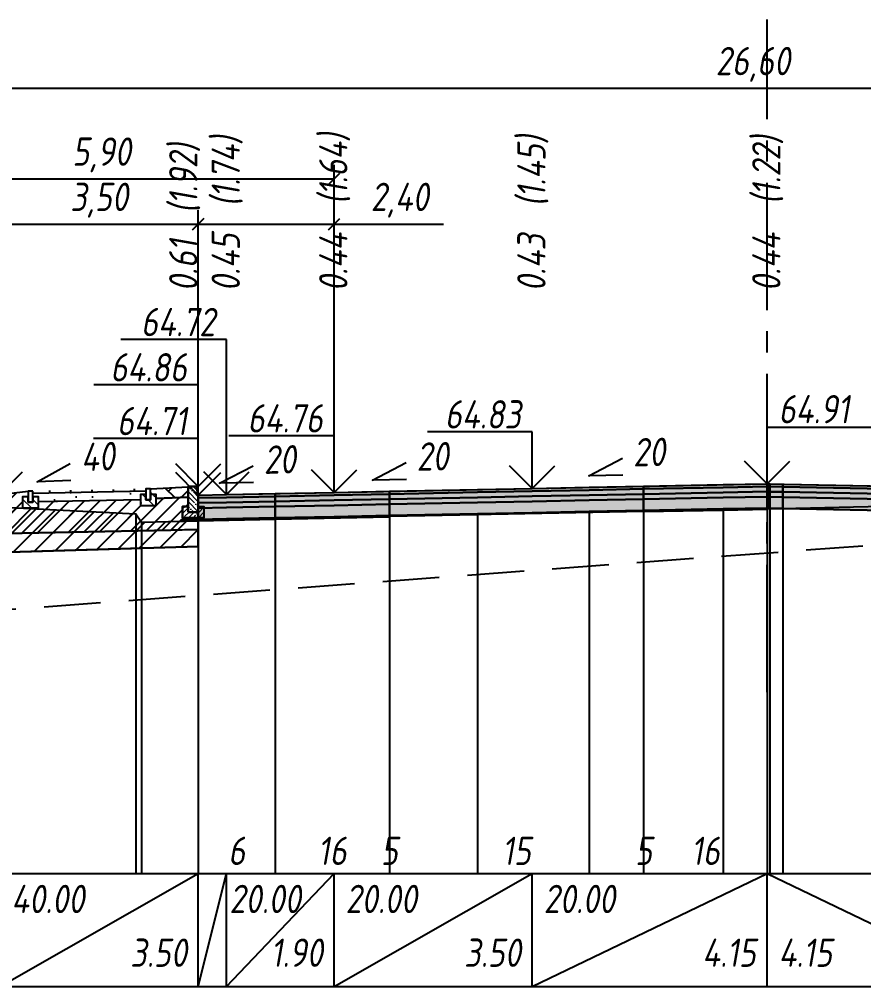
# Model space of a CAD drawing. Extents: x -717 to 1451, y -133302 to 233.
# Drawn here: x 123.9 to 198.5, y -126454 to -126368.5 of the extents above; entities that cross this region are included whole.
import ezdxf
from ezdxf.enums import TextEntityAlignment as Align

# ---------------------------------------------------------------- set-up
doc = ezdxf.new("R2010")
doc.units = 0
doc.linetypes.add('осевая2', pattern=[1.125, 0.75, -0.125, 0.125, -0.125])
doc.linetypes.add('штриховая', pattern=[0.75, 0.5, -0.25])
for name, color, linetype in [('Интерполированный поперечник', 2, 'Continuous'), ('КОД_399', 252, 'Continuous'), ('Код_514', 1, 'Continuous'), ('Контур_0', 7, 'Continuous'), ('Контур_2660', 7, 'Continuous'), ('Контур_400', 7, 'Continuous'), ('Контур_508', 7, 'Continuous'), ('Контур_512', 7, 'Continuous'), ('Контур_513', 7, 'Continuous'), ('Красный поперечник', 1, 'Continuous'), ('Объём_2501', 7, 'Continuous'), ('Объём_2650', 7, 'Continuous'), ('Объём_2660', 7, 'Continuous'), ('Ось', 1, 'осевая2'), ('Откосы', 7, 'Continuous'), ('Отметки покрытия', 7, 'Continuous'), ('Рабочие отметки', 7, 'Continuous'), ('Рабочие отметки доп.', 7, 'Continuous'), ('Слои выравнивания', 7, 'Continuous'), ('Таблица', 7, 'Continuous'), ('Уклоны проезжей части', 7, 'Continuous'), ('Черный поперечник', 3, 'Continuous')]:
    doc.layers.add(name, color=color, linetype=linetype)
for name, color, linetype, true_color in [('Контур_2540', 2, 'Continuous', 0xffff00), ('Контур_2570', 7, 'Continuous', 0x80ff00), ('Контур_2725', 7, 'Continuous', 0x323232), ('Контур_2760', 7, 'Continuous', 0x323232), ('Контур_2761', 7, 'Continuous', 0x323232), ('Контур_2762', 7, 'Continuous', 0x323232), ('Контур_2763', 7, 'Continuous', 0x323232), ('Контур_2764', 7, 'Continuous', 0x323232), ('Контур_2765', 7, 'Continuous', 0x323232), ('Контур_402', 7, 'Continuous', 0xff6464), ('Объём_2520', 7, 'Continuous', 0x80ffff), ('Объём_2540', 2, 'Continuous', 0xffff00), ('Объём_2563', 7, 'Continuous', 0xff8000), ('Объём_2600', 7, 'Continuous', 0x808000), ('Объём_2746', 2, 'Continuous', 0xffff00)]:
    doc.layers.add(name, color=color, linetype=linetype, true_color=true_color)
doc.styles.get("Standard").update_dxf_attribs({"font": 'txt', "height": 2.5})
doc.styles.add('М', font='romand.shx', dxfattribs={"width": 0.8, "oblique": 10, "height": 2.5})
doc.dimstyles.new('ISO-25', dxfattribs={"dimtxt": 2.5, "dimasz": 2.5, "dimexe": 1.25, "dimexo": 0.625, "dimtad": 1, "dimtxsty": 'Standard', "dimcen": 2.5, "dimadec": 0, "dimazin": 0, "dimtfac": 1, "dimtmove": 0, "dimatfit": 3, "dimfxl": 1, "dimarcsym": 0})

# ---------------------------------------------------------------- blocks, each defined once
blk = doc.blocks.new('_Oblique')
at = {"color": 0, "linetype": 'ByBlock', "lineweight": -2}
blk.add_line((-0.5, -0.5), (0.5, 0.5), dxfattribs=at)
blk = doc.blocks.new('*D3989')
at = {"color": 0, "lineweight": -2, "transparency": 16777216}
for p, q in [((122.227, -126409.953), (122.227, -126385.372)), ((139.744, -126410.002), (139.744, -126385.372)), ((122.227, -126386.622), (139.744, -126386.622))]:
    blk.add_line(p, q, dxfattribs=at)
at = {"layer": 'Defpoints', "color": 0, "transparency": 16777216}
for p in [(139.744, -126386.622), (122.227, -126410.578), (139.744, -126410.627)]:
    blk.add_point(p, dxfattribs=at)
at = {"color": 0, "lineweight": -2, "transparency": 16777216, "rotation": 180}
blk.add_blockref('_Oblique', (122.227, -126386.622), dxfattribs=at)
at = {"color": 0, "lineweight": -2, "transparency": 16777216}
blk.add_blockref('_Oblique', (139.744, -126386.622), dxfattribs=at)
at = {"color": 0, "transparency": 16777216, "insert": (130.986, -126384.509), "char_height": 2.5, "width": 9.58333, "attachment_point": 5, "style": 'М'}
blk.add_mtext('3,50', dxfattribs=at)
blk = doc.blocks.new('*D3991')
at = {"color": 0, "lineweight": -2, "transparency": 16777216}
for p, q in [((139.744, -126410.002), (139.744, -126385.372)), ((151.744, -126409.762), (151.744, -126385.372)), ((139.744, -126386.622), (151.744, -126386.622)), ((151.744, -126386.622), (161.39, -126386.622))]:
    blk.add_line(p, q, dxfattribs=at)
at = {"layer": 'Defpoints', "color": 0, "transparency": 16777216}
for p in [(151.744, -126386.622), (139.744, -126410.627), (151.744, -126410.387)]:
    blk.add_point(p, dxfattribs=at)
at = {"color": 0, "lineweight": -2, "transparency": 16777216, "rotation": 180}
blk.add_blockref('_Oblique', (139.744, -126386.622), dxfattribs=at)
at = {"color": 0, "lineweight": -2, "transparency": 16777216}
blk.add_blockref('_Oblique', (151.744, -126386.622), dxfattribs=at)
at = {"color": 0, "transparency": 16777216, "insert": (157.539, -126384.509), "char_height": 2.5, "width": 9.58333, "attachment_point": 5, "style": 'М'}
blk.add_mtext('2,40', dxfattribs=at)
blk = doc.blocks.new('*D3994')
at = {"color": 0, "lineweight": -2, "transparency": 16777216}
for p, q in [((122.227, -126410.703), (122.227, -126381.372)), ((151.744, -126409.762), (151.744, -126381.372)), ((122.227, -126382.622), (151.744, -126382.622))]:
    blk.add_line(p, q, dxfattribs=at)
at = {"layer": 'Defpoints', "color": 0, "transparency": 16777216}
for p in [(151.744, -126382.622), (151.744, -126410.387), (122.227, -126411.328)]:
    blk.add_point(p, dxfattribs=at)
at = {"color": 0, "lineweight": -2, "transparency": 16777216, "rotation": 180}
blk.add_blockref('_Oblique', (122.227, -126382.622), dxfattribs=at)
at = {"color": 0, "lineweight": -2, "transparency": 16777216}
blk.add_blockref('_Oblique', (151.744, -126382.622), dxfattribs=at)
at = {"color": 0, "transparency": 16777216, "insert": (131.202, -126380.509), "char_height": 2.5, "width": 9.58333, "attachment_point": 5, "style": 'М'}
blk.add_mtext('5,90', dxfattribs=at)
blk = doc.blocks.new('*D3995')
at = {"color": 0, "lineweight": -2, "transparency": 16777216}
for p, q in [((122.227, -126410.703), (122.227, -126373.372)), ((255.244, -126410.442), (255.244, -126373.372)), ((122.227, -126374.622), (255.244, -126374.622))]:
    blk.add_line(p, q, dxfattribs=at)
at = {"layer": 'Defpoints', "color": 0, "transparency": 16777216}
for p in [(255.244, -126374.622), (255.244, -126411.067), (122.227, -126411.328)]:
    blk.add_point(p, dxfattribs=at)
at = {"color": 0, "lineweight": -2, "transparency": 16777216, "rotation": 180}
blk.add_blockref('_Oblique', (122.227, -126374.622), dxfattribs=at)
at = {"color": 0, "lineweight": -2, "transparency": 16777216}
blk.add_blockref('_Oblique', (255.244, -126374.622), dxfattribs=at)
at = {"color": 0, "transparency": 16777216, "insert": (188.736, -126372.509), "char_height": 2.5, "width": 12.08333, "attachment_point": 5, "style": 'М'}
blk.add_mtext('26,60', dxfattribs=at)
blk = doc.blocks.new('БР100.30.18')
at = {"linetype": 'Continuous', "lineweight": 13}
h = blk.add_hatch(dxfattribs=at)
h.set_pattern_fill('ANSI35', scale=5)
h.set_pattern_definition([(45, (-1504.996, -4799.2297), (-0.88388348, 0.88388348), []), (45, (-1504.1121, -4799.2297), (-0.88388348, 0.88388348), [1.5625, -0.3125, 0, -0.3125])])
h.paths.add_polyline_path([(0.3, 3.47), (1.8, 3.47), (1.8, -1.03), (0, -1.03), (0, 1.97)])
h = blk.add_hatch(dxfattribs=at)
h.set_pattern_fill('ANSI35', scale=5, angle=90)
h.set_pattern_definition([(135, (-1504.996, -4800.7297), (-0.88388348, -0.88388348), []), (135, (-1504.996, -4799.8458), (-0.88388348, -0.88388348), [1.5625, -0.3125, 0, -0.3125])])
h.paths.add_polyline_path([(-1, -0.03), (0, -0.03), (0, -1.03), (1.8, -1.03), (1.8, -0.03), (2.8, -0.03), (2.8, -2.03), (-1, -2.03)])
at = {"color": 7, "lineweight": 30}
blk.add_lwpolyline([(1.8, -1.03), (0, -1.03), (0, 1.97), (0.3, 3.47), (1.8, 3.47)], close=True, dxfattribs=at)
at = {"linetype": 'Continuous'}
blk.add_lwpolyline([(0, -0.03), (-1, -0.03), (-1, -2.03), (2.8, -2.03), (2.8, -0.03), (1.8, -0.03)], dxfattribs=at)

msp = doc.modelspace()

# ---------------------------------------------------------------- hatches: boundary and pattern name
at = {"linetype": 'Continuous'}
h = msp.add_hatch(dxfattribs=at)
h.set_pattern_fill('ANSI31', color=256, scale=15, angle=45, style=0)
h.set_pattern_definition([(90, (-1750.2605, -131363.6304), (-1.875, 3e-16), [])])
h.paths.add_polyline_path([(125.127, -126410.206), (135.123, -126410), (135.123, -126410.2), (125.127, -126410.398)])
h = msp.add_hatch(dxfattribs=at)
h.set_pattern_fill('AR-HBONE', color=253, scale=0.3)
h.set_pattern_definition([(45, (-137.8242, -132215.8489), (0, 1.69705627), [3.6, -1.2]), (135, (-136.9757, -132215.0004), (1e-16, 1.69705627), [3.6, -1.2])])
h.paths.add_polyline_path([(135.123, -126410), (135.123, -126411), (135.123, -126411)])
h.paths.add_polyline_path([(138.843, -126409.851), (135.523, -126410), (135.523, -126410.5), (136.023, -126410.5), (136.023, -126410.878), (138.844, -126410.752)])
at = {"linetype": 'Continuous', "lineweight": 13}
h = msp.add_hatch(dxfattribs=at)
h.set_pattern_fill('ANSI35', scale=5, angle=90)
h.set_pattern_definition([(135, (-1695.8195, -60682.5775), (-0.883883476, -0.883883476), []), (135, (-1695.8195, -60681.6936), (-0.883883476, -0.883883476), [1.5625, -0.3125, 0, -0.3125])])
h.paths.add_polyline_path([(125.627, -126410.706), (125.127, -126410.706), (125.127, -126411.206), (124.727, -126411.206), (124.727, -126410.706), (124.227, -126410.706), (124.227, -126411.706), (125.627, -126411.706)])
h = msp.add_hatch(dxfattribs=at)
h.set_pattern_fill('ANSI35', scale=5, angle=90)
h.set_pattern_definition([(135, (-1706.215, -60682.3714), (-0.883883476, -0.883883476), []), (135, (-1706.215, -60681.4875), (-0.883883476, -0.883883476), [1.5625, -0.3125, 0, -0.3125])])
h.paths.add_polyline_path([(136.023, -126410.5), (135.523, -126410.5), (135.523, -126411), (135.123, -126411), (135.123, -126410.5), (134.623, -126410.5), (134.623, -126411.5), (136.023, -126411.5)])
at = {"layer": 'КОД_399'}
h = msp.add_hatch(dxfattribs=at)
h.set_pattern_fill('AR-CONC', scale=0.7, angle=45, style=0)
h.set_pattern_definition([(95, (-1750.3424, -131363.7197), (3.860864, 3.2396496), [0.525, -5.775]), (40, (-1750.3424, -131363.7197), (-4.409945, 3.036377), [0.42, -4.62]), (145.45144, (-1750.0207, -131363.4497), (-0.549081, 6.2760265), [0.4461813, -4.907995]), (91.1842, (-1751.3324, -131362.73), (6.101854, 4.4632964), [0.7875, -8.6625]), (141.63564, (-1750.824, -131362.358), (-0.1953, 9.447982), [0.669272, -7.361996]), (36.18416, (-1751.332, -131362.73), (-0.1953, 9.447982), [0.63, -6.93]), (66, (-1750.59, -131362.4822), (4.947401, 0.9616773), [0.525, -5.775]), (11, (-1750.59, -131362.482), (-2.38496, 4.793659), [0.42, -4.62]), (116.45144, (-1750.1776, -131362.402), (2.562441, 5.7553363), [0.4461813, -4.907995]), (82.5, (-1750.3424, -131363.7197), (-1.5875523, 1.7079287), [0, -4.564, 0, -4.69, 0, -4.6375]), (52.5, (-1750.3424, -131363.7197), (-0.6501106, 3.2543661), [0, -2.674, 0, -4.459, 0, -1.7675]), (12.5, (-1751.4462, -131364.8234), (2.7539272, 2.5306453), [0, -1.75, 0, -5.46, 0, -7.245]), (2.5, (-1751.9412, -131365.3184), (2.3911299, 3.3821186), [0, -2.275, 0, -3.626, 0, -5.145])])
h.paths.add_polyline_path([(125.627, -126410.706), (125.127, -126410.706), (125.127, -126410.398), (135.123, -126410.2), (135.123, -126410.5), (134.623, -126410.5), (134.623, -126410.96), (125.627, -126411.138)])
at = {"layer": 'Объём_2563'}
h = msp.add_hatch(dxfattribs=at)
h.set_pattern_fill('ANSI31', color=256, scale=0.3)
h.paths.add_polyline_path([(138.244, -126412.745), (137.325, -126413.663), (116.893, -126414.072), (122.227, -126410.515), (124.727, -126410.206), (124.727, -126410.706), (124.227, -126410.706), (124.227, -126411.706), (125.627, -126411.706), (125.627, -126411.138), (134.623, -126410.96), (134.623, -126411.5), (136.023, -126411.5), (136.023, -126410.878), (138.844, -126410.752), (138.845, -126411.565), (138.345, -126411.566), (138.346, -126412.566), (139.744, -126412.565), (139.744, -126412.715)])
h.paths.add_polyline_path([(250.745, -126410.825), (255.244, -126411.005), (255.244, -126413.915), (250.662, -126413.823), (249.744, -126412.905), (248.244, -126412.875), (248.244, -126411.478), (250.749, -126411.478)])
at = {"layer": 'Объём_2600'}
h = msp.add_hatch(dxfattribs=at)
h.set_pattern_fill('ANSI31', color=6, scale=0.4)
h.paths.add_polyline_path([(121.154, -126411.571), (121.302, -126411.582), (121.357, -126411.577), (134.232, -126412.223), (134.732, -126412.973), (139.744, -126412.848), (139.744, -126415.117), (114.174, -126415.884), (105, -126422), (99.983, -126422.374), (112.704, -126416.261), (119.009, -126412.989), (119.655, -126412.734), (119.655, -126411.984)])
h.paths.add_polyline_path([(255.244, -126410.805), (255.244, -126415.567), (233.679, -126414.92), (233.679, -126410.731), (234.179, -126409.958), (238.644, -126409.849), (258.507, -126409.535), (259.515, -126409.544), (260.07, -126409.601), (266.228, -126409.987)])
at = {"layer": 'Слои выравнивания'}
for color, points in [(2, [(146.521, -126410.429), (151.744, -126410.325), (156.618, -126410.227), (156.618, -126410.477), (151.744, -126410.575), (146.521, -126410.679)]), (2, [(156.618, -126410.227), (164.41, -126410.071), (169.244, -126409.975), (174.271, -126409.874), (179.074, -126409.778), (179.074, -126410.028), (174.271, -126410.124), (169.244, -126410.225), (164.41, -126410.321), (156.618, -126410.477)]), (3, [(156.618, -126410.477), (164.41, -126410.321), (169.244, -126410.225), (174.271, -126410.124), (179.074, -126410.028), (179.074, -126410.478), (174.271, -126410.574), (169.244, -126410.675), (164.41, -126410.771), (156.618, -126410.927)]), (2, [(179.074, -126409.778), (186.107, -126409.637), (189.994, -126409.56), (189.994, -126409.81), (186.107, -126409.887), (179.074, -126410.028)]), (3, [(179.074, -126410.028), (186.107, -126409.887), (189.994, -126409.81), (189.994, -126410.26), (186.107, -126410.337), (179.074, -126410.478)]), (2, [(189.994, -126409.56), (190.211, -126409.564), (190.211, -126409.814), (189.994, -126409.81)]), (3, [(189.994, -126409.81), (190.211, -126409.814), (190.211, -126410.264), (189.994, -126410.26)]), (2, [(190.211, -126409.564), (191.381, -126409.587), (191.381, -126409.837), (190.211, -126409.814)]), (3, [(190.211, -126409.814), (191.381, -126409.837), (191.381, -126410.287), (190.211, -126410.264)]), (2, [(191.381, -126409.587), (210.744, -126409.975), (214.773, -126410.055), (217.993, -126410.12), (224.846, -126410.257), (225.943, -126410.279), (225.943, -126410.529), (224.846, -126410.507), (217.993, -126410.37), (214.773, -126410.305), (210.744, -126410.225), (191.381, -126409.837)]), (3, [(191.381, -126409.837), (210.744, -126410.225), (214.773, -126410.305), (217.993, -126410.37), (224.846, -126410.507), (225.943, -126410.529), (225.943, -126410.979), (224.846, -126410.957), (217.993, -126410.82), (214.773, -126410.755), (210.744, -126410.675), (191.381, -126410.287)]), (2, [(139.744, -126410.565), (142.244, -126410.515), (146.521, -126410.429), (146.521, -126410.679), (142.244, -126410.765), (139.744, -126410.815)]), (3, [(139.744, -126410.815), (142.244, -126410.765), (146.521, -126410.679), (146.521, -126411.129), (142.244, -126411.215), (139.744, -126411.265)]), (3, [(146.521, -126410.679), (151.744, -126410.575), (156.618, -126410.477), (156.618, -126410.927), (151.744, -126411.025), (146.521, -126411.129)]), (4, [(146.521, -126411.129), (151.744, -126411.025), (156.618, -126410.927), (156.618, -126411.377), (151.744, -126411.475), (146.521, -126411.579)]), (4, [(156.618, -126410.927), (164.41, -126410.771), (169.244, -126410.675), (174.271, -126410.574), (179.074, -126410.478), (179.074, -126410.928), (174.271, -126411.024), (169.244, -126411.125), (164.41, -126411.221), (156.618, -126411.377)]), (5, [(156.618, -126411.377), (164.41, -126411.221), (169.244, -126411.125), (174.271, -126411.024), (179.074, -126410.928), (179.074, -126411.928), (174.271, -126412.024), (169.244, -126412.125), (164.41, -126412.221), (156.618, -126412.377)]), (4, [(179.074, -126410.478), (186.107, -126410.337), (189.994, -126410.26), (189.994, -126410.71), (186.107, -126410.787), (179.074, -126410.928)]), (5, [(179.074, -126410.928), (186.107, -126410.787), (189.994, -126410.71), (189.994, -126411.71), (186.107, -126411.787), (179.074, -126411.928)]), (4, [(189.994, -126410.26), (190.211, -126410.264), (190.211, -126410.714), (189.994, -126410.71)]), (5, [(189.994, -126410.71), (190.211, -126410.714), (190.211, -126411.714), (189.994, -126411.71)]), (4, [(190.211, -126410.264), (191.381, -126410.287), (191.381, -126410.737), (190.211, -126410.714)]), (5, [(190.211, -126410.714), (191.381, -126410.737), (191.381, -126411.737), (190.211, -126411.714)]), (4, [(191.381, -126410.287), (210.744, -126410.675), (214.773, -126410.755), (217.993, -126410.82), (224.846, -126410.957), (225.943, -126410.979), (225.943, -126411.429), (224.846, -126411.407), (217.993, -126411.27), (214.773, -126411.205), (210.744, -126411.125), (191.381, -126410.737)]), (5, [(191.381, -126410.737), (210.744, -126411.125), (214.773, -126411.205), (217.993, -126411.27), (224.846, -126411.407), (225.943, -126411.429), (225.943, -126412.429), (224.846, -126412.407), (217.993, -126412.27), (214.773, -126412.205), (210.744, -126412.125), (191.381, -126411.737)]), (4, [(139.744, -126411.265), (142.244, -126411.215), (146.521, -126411.129), (146.521, -126411.579), (142.244, -126411.665), (139.744, -126411.715)]), (5, [(139.744, -126411.715), (142.244, -126411.665), (146.521, -126411.579), (146.521, -126412.579), (142.244, -126412.665), (139.744, -126412.715)]), (5, [(146.521, -126411.579), (151.744, -126411.475), (156.618, -126411.377), (156.618, -126412.377), (151.744, -126412.475), (146.521, -126412.579)]), (7, [(156.618, -126412.377), (164.41, -126412.221), (169.244, -126412.125), (174.271, -126412.024), (179.074, -126411.928), (179.074, -126411.978), (174.271, -126412.074), (169.244, -126412.175), (164.41, -126412.271), (156.618, -126412.427)]), (7, [(179.074, -126411.928), (186.107, -126411.787), (189.994, -126411.71), (189.994, -126411.76), (186.107, -126411.837), (179.074, -126411.978)]), (6, [(179.074, -126411.978), (186.107, -126411.837), (189.994, -126411.76), (189.994, -126411.81), (186.107, -126411.887), (179.074, -126412.028)]), (7, [(189.994, -126411.71), (190.211, -126411.714), (190.211, -126411.764), (189.994, -126411.769)]), (7, [(190.211, -126411.714), (191.381, -126411.737), (191.381, -126411.787), (190.211, -126411.764)]), (7, [(139.744, -126412.715), (142.244, -126412.665), (146.521, -126412.579), (146.521, -126412.629), (142.244, -126412.715), (139.744, -126412.765)]), (6, [(139.744, -126412.765), (142.244, -126412.715), (146.521, -126412.629), (146.521, -126412.679), (142.244, -126412.786), (139.744, -126412.848)]), (7, [(146.521, -126412.579), (151.744, -126412.475), (156.618, -126412.377), (156.618, -126412.427), (151.744, -126412.525), (146.521, -126412.629)]), (6, [(146.521, -126412.629), (151.744, -126412.525), (156.618, -126412.427), (156.618, -126412.477), (151.744, -126412.575), (146.521, -126412.679)])]:
    msp.add_hatch(color=color, dxfattribs=at).paths.add_polyline_path(points)

# ---------------------------------------------------------------- linework, layer by layer
for points in [[(125.127, -126410.206), (124.727, -126410.206), (124.727, -126411.206), (125.127, -126411.206), (125.127, -126410.206)], [(125.127, -126410.398), (135.123, -126410.2)], [(135.523, -126410), (135.123, -126410), (135.123, -126411), (135.523, -126411), (135.523, -126410)], [(135.523, -126410), (138.843, -126409.851), (138.844, -126410.752), (136.023, -126410.878), (136.023, -126410.5), (135.523, -126410.5), (135.523, -126410)], [(124.727, -126410.706), (124.227, -126410.706), (124.227, -126411.706), (125.627, -126411.706), (125.627, -126410.706), (125.127, -126410.706), (125.127, -126411.206), (124.727, -126411.206), (124.727, -126410.706)], [(125.627, -126411.138), (134.623, -126410.96)], [(135.123, -126410.5), (134.623, -126410.5), (134.623, -126411.5), (136.023, -126411.5), (136.023, -126410.5), (135.523, -126410.5), (135.523, -126411), (135.123, -126411), (135.123, -126410.5)]]:
    msp.add_lwpolyline(points)
at = {"layer": 'Интерполированный поперечник', "linetype": 'штриховая', "ltscale": 10, "flags": 128}
msp.add_lwpolyline([(96.212, -126422.655), (266.228, -126409.987)], dxfattribs=at)
at = {"layer": 'Код_514'}
for p, q in [((122.227, -126454), (139.744, -126444)), ((139.744, -126454), (139.744, -126444)), ((139.744, -126454), (139.744, -126444)), ((139.744, -126454), (142.244, -126444)), ((142.244, -126454), (142.244, -126444)), ((142.244, -126454), (151.744, -126444)), ((151.744, -126454), (151.744, -126444)), ((151.744, -126454), (169.244, -126444)), ((169.244, -126454), (169.244, -126444)), ((169.244, -126454), (189.994, -126444)), ((189.994, -126454), (189.994, -126444)), ((189.994, -126444), (210.744, -126454))]:
    msp.add_line(p, q, dxfattribs=at)
at = {"layer": 'Контур_0', "color": 250, "flags": 128}
for points in [[(116.893, -126414.072), (137.325, -126413.663), (138.244, -126412.745), (139.744, -126412.715)], [(138.244, -126412.745), (139.744, -126412.715), (139.744, -126413.615), (137.325, -126413.663), (138.244, -126412.745), (138.244, -126412.745)]]:
    msp.add_lwpolyline(points, dxfattribs=at)
at = {"layer": 'Контур_2540', "flags": 128}
msp.add_lwpolyline([(139.744, -126415.117), (114.174, -126415.884), (116.893, -126414.072), (139.744, -126413.615), (139.744, -126415.117), (139.744, -126415.117)], dxfattribs=at)
at = {"layer": 'Контур_2570', "flags": 128}
msp.add_lwpolyline([(80, -126424.75), (91.926, -126423.947), (96.242, -126423.397), (97.551, -126423.502), (97.551, -126423.502), (99.162, -126422.768), (112.704, -126416.261), (119.009, -126412.989), (119.655, -126412.734), (119.655, -126411.984), (121.154, -126411.571), (121.302, -126411.582), (121.357, -126411.577), (134.232, -126412.223), (134.732, -126412.973), (164.41, -126412.233), (174.271, -126412.06), (186.107, -126411.857), (189.994, -126411.769), (217.993, -126411.132)], dxfattribs=at)
at = {"layer": 'Контур_2660', "flags": 128}
msp.add_lwpolyline([(114.174, -126415.884), (139.744, -126415.117)], dxfattribs=at)
at = {"layer": 'Контур_2725', "flags": 128}
msp.add_lwpolyline([(139.744, -126412.848), (142.244, -126412.786), (146.521, -126412.679), (151.744, -126412.575), (156.618, -126412.477), (156.618, -126412.427), (164.41, -126412.271), (169.244, -126412.175), (174.271, -126412.074), (179.074, -126411.978), (179.074, -126412.028), (186.107, -126411.887), (189.994, -126411.81), (189.994, -126411.769), (190.211, -126411.764), (191.381, -126411.787), (191.381, -126411.737), (210.744, -126412.125), (214.773, -126412.205), (217.993, -126412.27), (224.846, -126412.407), (225.943, -126412.429)], dxfattribs=at)
at = {"layer": 'Контур_2760', "flags": 128}
msp.add_lwpolyline([(139.744, -126410.565), (142.244, -126410.515), (146.521, -126410.429), (151.744, -126410.325), (156.618, -126410.227), (164.41, -126410.071), (169.244, -126409.975), (174.271, -126409.874), (179.074, -126409.778), (186.107, -126409.637), (189.994, -126409.56), (190.211, -126409.564), (191.381, -126409.587), (210.744, -126409.975), (214.773, -126410.055), (217.993, -126410.12), (224.846, -126410.257), (225.943, -126410.279)], dxfattribs=at)
at = {"layer": 'Контур_2761', "flags": 128}
msp.add_lwpolyline([(139.744, -126410.815), (142.244, -126410.765), (146.521, -126410.679), (151.744, -126410.575), (156.618, -126410.477), (164.41, -126410.321), (169.244, -126410.225), (174.271, -126410.124), (179.074, -126410.028), (186.107, -126409.887), (189.994, -126409.81), (190.211, -126409.814), (191.381, -126409.837), (210.744, -126410.225), (214.773, -126410.305), (217.993, -126410.37), (224.846, -126410.507), (225.943, -126410.529)], dxfattribs=at)
at = {"layer": 'Контур_2762', "flags": 128}
msp.add_lwpolyline([(139.744, -126411.265), (142.244, -126411.215), (146.521, -126411.129), (151.744, -126411.025), (156.618, -126410.927), (164.41, -126410.771), (169.244, -126410.675), (174.271, -126410.574), (179.074, -126410.478), (186.107, -126410.337), (189.994, -126410.26), (190.211, -126410.264), (191.381, -126410.287), (210.744, -126410.675), (214.773, -126410.755), (217.993, -126410.82), (224.846, -126410.957), (225.943, -126410.979)], dxfattribs=at)
at = {"layer": 'Контур_2763', "flags": 128}
msp.add_lwpolyline([(139.744, -126411.715), (142.244, -126411.665), (146.521, -126411.579), (151.744, -126411.475), (156.618, -126411.377), (164.41, -126411.221), (169.244, -126411.125), (174.271, -126411.024), (179.074, -126410.928), (186.107, -126410.787), (189.994, -126410.71), (190.211, -126410.714), (191.381, -126410.737), (210.744, -126411.125), (214.773, -126411.205), (217.993, -126411.27), (224.846, -126411.407), (225.943, -126411.429)], dxfattribs=at)
at = {"layer": 'Контур_2764', "flags": 128}
msp.add_lwpolyline([(139.744, -126412.715), (142.244, -126412.665), (146.521, -126412.579), (151.744, -126412.475), (156.618, -126412.377), (164.41, -126412.221), (169.244, -126412.125), (174.271, -126412.024), (179.074, -126411.928), (186.107, -126411.787), (189.994, -126411.71), (190.211, -126411.714), (191.381, -126411.737)], dxfattribs=at)
at = {"layer": 'Контур_2765', "flags": 128}
for points in [[(179.074, -126411.978), (186.107, -126411.837), (189.994, -126411.76)], [(139.744, -126412.765), (142.244, -126412.715), (146.521, -126412.629), (151.744, -126412.525), (156.618, -126412.427)]]:
    msp.add_lwpolyline(points, dxfattribs=at)
at = {"layer": 'Контур_400', "flags": 128}
for points in [[(139.744, -126410.565), (142.244, -126410.515), (142.244, -126410.515), (151.744, -126410.325), (151.744, -126410.325), (151.744, -126410.325), (151.744, -126410.325), (169.244, -126409.975), (189.994, -126409.56)], [(189.994, -126409.56), (210.744, -126409.975), (228.244, -126410.325), (228.244, -126410.325), (228.244, -126410.325), (228.244, -126410.325), (245.744, -126410.675), (245.744, -126410.675), (248.244, -126410.725)]]:
    msp.add_lwpolyline(points, dxfattribs=at)
at = {"layer": 'Контур_402', "flags": 128}
msp.add_lwpolyline([(114.174, -126415.884), (139.744, -126415.117), (139.744, -126412.848), (146.521, -126412.679), (156.618, -126412.477), (156.618, -126412.427), (179.074, -126411.978), (179.074, -126412.028), (189.994, -126411.81), (189.994, -126411.769), (190.211, -126411.764), (191.381, -126411.787), (191.381, -126411.737), (225.943, -126412.429), (225.943, -126410.279), (228.244, -126410.325), (233.679, -126410.433), (233.679, -126414.92), (255.244, -126415.567)], dxfattribs=at)
at = {"layer": 'Контур_508', "flags": 128}
msp.add_lwpolyline([(105, -126422), (114.174, -126415.884), (139.744, -126415.117), (139.744, -126412.848), (146.521, -126412.679), (156.618, -126412.477), (156.618, -126412.427), (179.074, -126411.978), (179.074, -126412.028), (189.994, -126411.81), (189.994, -126411.769), (190.211, -126411.764), (191.381, -126411.787), (191.381, -126411.737), (225.943, -126412.429), (225.943, -126410.279), (228.244, -126410.325), (233.679, -126410.433), (233.679, -126414.92), (255.244, -126415.567)], dxfattribs=at)
at = {"layer": 'Контур_512', "flags": 128}
msp.add_lwpolyline([(105, -126422), (114.174, -126415.884), (139.744, -126415.117)], dxfattribs=at)
at = {"layer": 'Контур_513', "flags": 128}
msp.add_lwpolyline([(105, -126422), (114.174, -126415.884), (139.744, -126415.117), (139.744, -126412.848), (146.521, -126412.679), (156.618, -126412.477), (156.618, -126412.427), (179.074, -126411.978), (179.074, -126412.028), (189.994, -126411.81), (189.994, -126411.769), (190.211, -126411.764), (191.381, -126411.787), (191.381, -126411.737), (225.943, -126412.429), (225.943, -126410.279), (228.244, -126410.325), (233.679, -126410.433), (233.679, -126414.92), (255.244, -126415.567)], dxfattribs=at)
at = {"layer": 'Красный поперечник'}
for p, q in [((151.744, -126410.325), (169.244, -126409.975)), ((169.244, -126409.975), (189.994, -126409.56)), ((189.994, -126409.56), (210.744, -126409.975)), ((139.744, -126410.565), (142.244, -126410.515)), ((142.244, -126410.515), (151.744, -126410.325)), ((139.744, -126415.117), (139.744, -126444))]:
    msp.add_line(p, q, dxfattribs=at)
at = {"layer": 'Объём_2501', "flags": 128}
for points in [[(139.744, -126410.565), (142.244, -126410.515), (142.244, -126410.515), (151.744, -126410.325), (151.744, -126410.325), (151.744, -126410.325), (151.744, -126410.325), (169.244, -126409.975), (189.994, -126409.56)], [(189.994, -126409.56), (210.744, -126409.975), (228.244, -126410.325), (228.244, -126410.325), (228.244, -126410.325), (228.244, -126410.325), (245.744, -126410.675), (245.744, -126410.675), (248.244, -126410.725)], [(139.744, -126410.565), (142.244, -126410.515), (142.244, -126410.515), (151.744, -126410.325)]]:
    msp.add_lwpolyline(points, dxfattribs=at)
at = {"layer": 'Объём_2520', "color": 250, "flags": 128}
msp.add_lwpolyline([(138.244, -126412.745), (139.744, -126412.715), (139.744, -126413.615), (137.325, -126413.663), (138.244, -126412.745), (138.244, -126412.745)], dxfattribs=at)
msp.add_lwpolyline([(138.244, -126412.745), (139.744, -126412.715), (139.744, -126413.615), (137.325, -126413.663), (138.244, -126412.745), (138.244, -126412.745)], dxfattribs=at)
at = {"layer": 'Объём_2540', "flags": 128}
msp.add_lwpolyline([(139.744, -126415.117), (114.174, -126415.884), (116.893, -126414.072), (139.744, -126413.615), (139.744, -126415.117), (139.744, -126415.117)], dxfattribs=at)
msp.add_lwpolyline([(139.744, -126415.117), (114.174, -126415.884), (116.893, -126414.072), (139.744, -126413.615), (139.744, -126415.117), (139.744, -126415.117)], dxfattribs=at)
at = {"layer": 'Объём_2563', "color": 250, "flags": 128}
msp.add_lwpolyline([(138.244, -126412.745), (137.325, -126413.663), (116.893, -126414.072), (122.227, -126410.515), (124.727, -126410.206), (124.727, -126410.706), (124.227, -126410.706), (124.227, -126411.706), (125.627, -126411.706), (125.627, -126411.138), (134.623, -126410.96), (134.623, -126411.5), (136.023, -126411.5), (136.023, -126410.878), (138.844, -126410.752), (138.845, -126411.565), (138.345, -126411.566), (138.346, -126412.566), (139.744, -126412.565), (139.744, -126412.715), (138.244, -126412.745), (138.244, -126412.745)], dxfattribs=at)
at = {"layer": 'Объём_2650', "flags": 128}
msp.add_lwpolyline([(121.154, -126411.571), (121.302, -126411.582), (121.357, -126411.577), (134.232, -126412.223), (134.732, -126412.973), (139.744, -126412.848), (139.744, -126415.117), (114.174, -126415.884), (105, -126422), (99.983, -126422.374), (112.704, -126416.261), (119.009, -126412.989), (119.655, -126412.734), (119.655, -126411.984), (121.154, -126411.571), (121.154, -126411.571)], dxfattribs=at)
at = {"layer": 'Объём_2650', "color": 6, "flags": 128}
msp.add_lwpolyline([(121.154, -126411.571), (121.302, -126411.582), (121.357, -126411.577), (134.232, -126412.223), (134.732, -126412.973), (139.744, -126412.848), (139.744, -126415.117), (114.174, -126415.884), (105, -126422), (99.983, -126422.374), (112.704, -126416.261), (119.009, -126412.989), (119.655, -126412.734), (119.655, -126411.984), (121.154, -126411.571), (121.154, -126411.571)], dxfattribs=at)
at = {"layer": 'Объём_2660', "flags": 128}
msp.add_lwpolyline([(114.174, -126415.884), (139.744, -126415.117)], dxfattribs=at)
msp.add_lwpolyline([(114.174, -126415.884), (139.744, -126415.117)], dxfattribs=at)
at = {"layer": 'Объём_2746', "flags": 128}
msp.add_lwpolyline([(119.009, -126412.989), (119.655, -126412.734), (119.655, -126412.23), (120.285, -126411.81), (121.154, -126411.571), (121.302, -126411.582), (121.357, -126411.577), (134.232, -126412.223), (134.732, -126412.973), (134.732, -126415.268), (114.174, -126415.884), (116.784, -126414.144), (119.009, -126412.989), (119.009, -126412.989)], dxfattribs=at)
msp.add_lwpolyline([(119.009, -126412.989), (119.655, -126412.734), (119.655, -126412.23), (120.285, -126411.81), (121.154, -126411.571), (121.302, -126411.582), (121.357, -126411.577), (134.232, -126412.223), (134.732, -126412.973), (134.732, -126415.268), (114.174, -126415.884), (116.784, -126414.144), (119.009, -126412.989), (119.009, -126412.989)], dxfattribs=at)
at = {"layer": 'Ось', "ltscale": 15}
msp.add_line((189.994, -126427.971), (189.994, -126368.531), dxfattribs=at)
at = {"layer": 'Откосы', "color": 1, "flags": 128}
for points in [[(177.249, -126408.814), (174.25, -126408.874), (177.219, -126407.315)], [(128.498, -126409.264), (125.5, -126409.384), (128.438, -126407.765)], [(144.624, -126409.467), (141.625, -126409.527), (144.594, -126407.967)], [(158.124, -126409.197), (155.125, -126409.257), (158.094, -126407.697)]]:
    msp.add_lwpolyline(points, dxfattribs=at)
at = {"layer": 'Отметки покрытия', "color": 1}
for p, q in [((142.244, -126396.815), (132.889, -126396.815)), ((142.244, -126410.515), (142.244, -126396.815)), ((139.744, -126400.815), (130.511, -126400.815)), ((139.744, -126409.815), (139.744, -126400.815)), ((169.244, -126404.975), (159.993, -126404.975)), ((169.244, -126409.975), (169.244, -126404.975)), ((189.994, -126409.56), (189.994, -126404.56)), ((189.994, -126404.56), (200.099, -126404.56)), ((139.744, -126405.565), (130.473, -126405.565)), ((139.744, -126410.565), (139.744, -126405.565)), ((151.744, -126405.325), (142.447, -126405.325)), ((151.744, -126410.325), (151.744, -126405.325)), ((189.994, -126409.56), (187.994, -126407.56)), ((189.994, -126409.56), (191.994, -126407.56)), ((122.227, -126410.515), (124.227, -126408.515)), ((139.744, -126409.815), (137.744, -126407.815)), ((139.744, -126409.815), (141.744, -126407.815)), ((142.244, -126410.515), (140.244, -126408.515)), ((142.244, -126410.515), (144.244, -126408.515)), ((151.744, -126410.325), (149.744, -126408.325)), ((151.744, -126410.325), (153.744, -126408.325)), ((169.244, -126409.975), (167.244, -126407.975)), ((169.244, -126409.975), (171.244, -126407.975)), ((139.744, -126410.565), (137.744, -126408.565)), ((139.744, -126410.565), (141.744, -126408.565))]:
    msp.add_line(p, q, dxfattribs=at)
at = {"layer": 'Слои выравнивания'}
for p, q in [((156.618, -126410.227), (156.618, -126444)), ((156.618, -126410.227), (156.618, -126444)), ((179.074, -126409.778), (179.074, -126444)), ((179.074, -126409.778), (179.074, -126444)), ((189.994, -126409.56), (189.994, -126444)), ((190.211, -126409.564), (190.211, -126444)), ((191.381, -126409.587), (191.381, -126444)), ((191.381, -126409.587), (191.381, -126444)), ((139.744, -126410.565), (139.744, -126444)), ((146.521, -126410.429), (146.521, -126444))]:
    msp.add_line(p, q, dxfattribs=at)
at = {"layer": 'Слои выравнивания', "color": 2, "flags": 128}
for points in [[(146.521, -126410.429), (151.744, -126410.325), (156.618, -126410.227), (156.618, -126410.477), (151.744, -126410.575), (146.521, -126410.679)], [(156.618, -126410.227), (164.41, -126410.071), (169.244, -126409.975), (174.271, -126409.874), (179.074, -126409.778), (179.074, -126410.028), (174.271, -126410.124), (169.244, -126410.225), (164.41, -126410.321), (156.618, -126410.477)], [(156.618, -126410.227), (156.618, -126410.477)], [(179.074, -126409.778), (186.107, -126409.637), (189.994, -126409.56), (189.994, -126409.81), (186.107, -126409.887), (179.074, -126410.028)], [(179.074, -126409.778), (179.074, -126410.028)], [(189.994, -126409.56), (190.211, -126409.564), (190.211, -126409.814), (189.994, -126409.81)], [(190.211, -126409.564), (191.381, -126409.587), (191.381, -126409.837), (190.211, -126409.814)], [(191.381, -126409.587), (191.381, -126409.837)], [(191.381, -126409.587), (210.744, -126409.975), (214.773, -126410.055), (217.993, -126410.12), (224.846, -126410.257), (225.943, -126410.279), (225.943, -126410.529), (224.846, -126410.507), (217.993, -126410.37), (214.773, -126410.305), (210.744, -126410.225), (191.381, -126409.837)], [(139.744, -126410.565), (142.244, -126410.515), (146.521, -126410.429), (146.521, -126410.679), (142.244, -126410.765), (139.744, -126410.815)]]:
    msp.add_lwpolyline(points, close=True, dxfattribs=at)
at = {"layer": 'Слои выравнивания', "color": 3, "flags": 128}
for points in [[(156.618, -126410.477), (164.41, -126410.321), (169.244, -126410.225), (174.271, -126410.124), (179.074, -126410.028), (179.074, -126410.478), (174.271, -126410.574), (169.244, -126410.675), (164.41, -126410.771), (156.618, -126410.927)], [(179.074, -126410.028), (186.107, -126409.887), (189.994, -126409.81), (189.994, -126410.26), (186.107, -126410.337), (179.074, -126410.478)], [(179.074, -126410.028), (179.074, -126410.478)], [(189.994, -126409.81), (190.211, -126409.814), (190.211, -126410.264), (189.994, -126410.26)], [(190.211, -126409.814), (191.381, -126409.837), (191.381, -126410.287), (190.211, -126410.264)], [(191.381, -126409.837), (191.381, -126410.287)], [(191.381, -126409.837), (210.744, -126410.225), (214.773, -126410.305), (217.993, -126410.37), (224.846, -126410.507), (225.943, -126410.529), (225.943, -126410.979), (224.846, -126410.957), (217.993, -126410.82), (214.773, -126410.755), (210.744, -126410.675), (191.381, -126410.287)], [(139.744, -126410.815), (142.244, -126410.765), (146.521, -126410.679), (146.521, -126411.129), (142.244, -126411.215), (139.744, -126411.265)], [(146.521, -126410.679), (151.744, -126410.575), (156.618, -126410.477), (156.618, -126410.927), (151.744, -126411.025), (146.521, -126411.129)], [(156.618, -126410.477), (156.618, -126410.927)]]:
    msp.add_lwpolyline(points, close=True, dxfattribs=at)
at = {"layer": 'Слои выравнивания', "color": 4, "flags": 128}
for points in [[(146.521, -126411.129), (151.744, -126411.025), (156.618, -126410.927), (156.618, -126411.377), (151.744, -126411.475), (146.521, -126411.579)], [(156.618, -126410.927), (164.41, -126410.771), (169.244, -126410.675), (174.271, -126410.574), (179.074, -126410.478), (179.074, -126410.928), (174.271, -126411.024), (169.244, -126411.125), (164.41, -126411.221), (156.618, -126411.377)], [(156.618, -126410.927), (156.618, -126411.377)], [(179.074, -126410.478), (186.107, -126410.337), (189.994, -126410.26), (189.994, -126410.71), (186.107, -126410.787), (179.074, -126410.928)], [(179.074, -126410.478), (179.074, -126410.928)], [(189.994, -126410.26), (190.211, -126410.264), (190.211, -126410.714), (189.994, -126410.71)], [(190.211, -126410.264), (191.381, -126410.287), (191.381, -126410.737), (190.211, -126410.714)], [(191.381, -126410.287), (191.381, -126410.737)], [(191.381, -126410.287), (210.744, -126410.675), (214.773, -126410.755), (217.993, -126410.82), (224.846, -126410.957), (225.943, -126410.979), (225.943, -126411.429), (224.846, -126411.407), (217.993, -126411.27), (214.773, -126411.205), (210.744, -126411.125), (191.381, -126410.737)], [(139.744, -126411.265), (142.244, -126411.215), (146.521, -126411.129), (146.521, -126411.579), (142.244, -126411.665), (139.744, -126411.715)]]:
    msp.add_lwpolyline(points, close=True, dxfattribs=at)
at = {"layer": 'Слои выравнивания', "color": 5, "flags": 128}
for points in [[(156.618, -126411.377), (164.41, -126411.221), (169.244, -126411.125), (174.271, -126411.024), (179.074, -126410.928), (179.074, -126411.928), (174.271, -126412.024), (169.244, -126412.125), (164.41, -126412.221), (156.618, -126412.377)], [(179.074, -126410.928), (186.107, -126410.787), (189.994, -126410.71), (189.994, -126411.71), (186.107, -126411.787), (179.074, -126411.928)], [(179.074, -126410.928), (179.074, -126411.928)], [(189.994, -126410.71), (190.211, -126410.714), (190.211, -126411.714), (189.994, -126411.71)], [(190.211, -126410.714), (191.381, -126410.737), (191.381, -126411.737), (190.211, -126411.714)], [(191.381, -126410.737), (191.381, -126411.737)], [(191.381, -126410.737), (210.744, -126411.125), (214.773, -126411.205), (217.993, -126411.27), (224.846, -126411.407), (225.943, -126411.429), (225.943, -126412.429), (224.846, -126412.407), (217.993, -126412.27), (214.773, -126412.205), (210.744, -126412.125), (191.381, -126411.737)], [(139.744, -126411.715), (142.244, -126411.665), (146.521, -126411.579), (146.521, -126412.579), (142.244, -126412.665), (139.744, -126412.715)], [(146.521, -126411.579), (151.744, -126411.475), (156.618, -126411.377), (156.618, -126412.377), (151.744, -126412.475), (146.521, -126412.579)], [(156.618, -126411.377), (156.618, -126412.377)]]:
    msp.add_lwpolyline(points, close=True, dxfattribs=at)
at = {"layer": 'Слои выравнивания', "color": 7, "flags": 128}
for points in [[(156.618, -126412.377), (164.41, -126412.221), (169.244, -126412.125), (174.271, -126412.024), (179.074, -126411.928), (179.074, -126411.978), (174.271, -126412.074), (169.244, -126412.175), (164.41, -126412.271), (156.618, -126412.427)], [(179.074, -126411.928), (186.107, -126411.787), (189.994, -126411.71), (189.994, -126411.76), (186.107, -126411.837), (179.074, -126411.978)], [(179.074, -126411.928), (179.074, -126411.978)], [(189.994, -126411.71), (190.211, -126411.714), (190.211, -126411.764), (189.994, -126411.769)], [(190.211, -126411.714), (191.381, -126411.737), (191.381, -126411.787), (190.211, -126411.764)], [(139.744, -126412.715), (142.244, -126412.665), (146.521, -126412.579), (146.521, -126412.629), (142.244, -126412.715), (139.744, -126412.765)], [(146.521, -126412.579), (151.744, -126412.475), (156.618, -126412.377), (156.618, -126412.427), (151.744, -126412.525), (146.521, -126412.629)], [(156.618, -126412.377), (156.618, -126412.427)]]:
    msp.add_lwpolyline(points, close=True, dxfattribs=at)
at = {"layer": 'Слои выравнивания', "color": 6, "flags": 128}
for points in [[(179.074, -126411.978), (186.107, -126411.837), (189.994, -126411.76), (189.994, -126411.81), (186.107, -126411.887), (179.074, -126412.028)], [(139.744, -126412.765), (142.244, -126412.715), (146.521, -126412.629), (146.521, -126412.679), (142.244, -126412.786), (139.744, -126412.848)], [(146.521, -126412.629), (151.744, -126412.525), (156.618, -126412.427), (156.618, -126412.477), (151.744, -126412.575), (146.521, -126412.679)]]:
    msp.add_lwpolyline(points, close=True, dxfattribs=at)
at = {"layer": 'Таблица'}
for p, q in [((80, -126444), (280.244, -126444)), ((80, -126454), (280.244, -126454))]:
    msp.add_line(p, q, dxfattribs=at)
at = {"layer": 'Уклоны проезжей части', "color": 1, "flags": 128}
for points in [[(177.249, -126408.814), (174.25, -126408.874), (177.219, -126407.315)], [(128.498, -126409.264), (125.5, -126409.384), (128.438, -126407.765)], [(144.624, -126409.467), (141.625, -126409.527), (144.594, -126407.967)], [(158.124, -126409.197), (155.125, -126409.257), (158.094, -126407.697)]]:
    msp.add_lwpolyline(points, dxfattribs=at)
at = {"layer": 'Черный поперечник', "color": 7}
for p, q in [((186.107, -126411.857), (186.107, -126444)), ((189.994, -126411.769), (189.994, -126444)), ((134.232, -126412.223), (134.232, -126444)), ((164.41, -126412.233), (164.41, -126444)), ((174.271, -126412.06), (174.271, -126444)), ((134.732, -126412.973), (134.732, -126444))]:
    msp.add_line(p, q, dxfattribs=at)
at = {"layer": 'Черный поперечник', "flags": 128}
msp.add_lwpolyline([(80, -126424), (91.926, -126423.197), (96.242, -126422.647), (97.551, -126422.752), (99.162, -126422.018), (112.704, -126415.511), (119.009, -126412.239), (119.655, -126411.984), (121.154, -126411.571), (121.302, -126411.582), (121.357, -126411.577), (134.232, -126412.223), (134.732, -126412.973), (164.41, -126412.233), (174.271, -126412.06), (186.107, -126411.857), (189.994, -126411.769), (217.993, -126411.132)], dxfattribs=at)

# ---------------------------------------------------------------- block references
at = {"lineweight": 18, "xscale": -0.5, "yscale": 0.5, "zscale": 0.5, "rotation": 0.05553677703885818}
msp.add_blockref('БР100.30.18', (139.745, -126411.548), dxfattribs=at)

# ---------------------------------------------------------------- texts
at = {"layer": 'Код_514', "style": 'М', "oblique": 10, "width": 0.8}
for s, p in [('40.00', (123.227, -126445)), ('20.00', (142.485, -126445)), ('20.00', (152.744, -126445)), ('20.00', (170.244, -126445))]:
    msp.add_text(s, height=2.5, dxfattribs=at).set_placement(p, align=Align.TOP_LEFT)
for s, p in [('3.50', (138.744, -126453)), ('1.90', (150.744, -126453)), ('3.50', (168.244, -126453)), ('4.15', (188.994, -126453))]:
    msp.add_text(s, height=2.5, dxfattribs=at).set_placement(p, align=Align.BOTTOM_RIGHT)
msp.add_text('4.15', height=2.5, dxfattribs=at).set_placement((190.994, -126453), align=Align.BOTTOM_LEFT)
at = {"layer": 'Откосы', "color": 1, "style": 'М', "oblique": 10, "width": 0.8}
for s, rotation, p in [('40', 2.29061, (130.946, -126409.166)), ('20', 1.14576, (160.474, -126409.15)), ('20', 1.14576, (179.599, -126408.767)), ('20', 1.14576, (146.974, -126409.42))]:
    msp.add_text(s, height=2.5, rotation=rotation, dxfattribs=at).set_placement(p, align=Align.BOTTOM_CENTER)
at = {"layer": 'Отметки покрытия', "color": 1, "style": 'М', "oblique": 10, "width": 0.8}
for s, p in [('64.72', (141.244, -126397.275)), ('64.86', (138.744, -126401.275)), ('64.76', (150.744, -126405.785)), ('64.83', (168.244, -126405.435)), ('64.71', (138.744, -126406.025))]:
    msp.add_text(s, height=2.5, dxfattribs=at).set_placement(p, align=Align.BOTTOM_RIGHT)
msp.add_text('64.91', height=2.5, dxfattribs=at).set_placement((190.994, -126404.974), align=Align.BOTTOM_LEFT)
at = {"layer": 'Рабочие отметки', "color": 1, "style": 'М', "oblique": 10, "width": 0.8}
for s, p in [('0.61', (138.416, -126392.565)), ('0.45', (142.166, -126392.565)), ('0.44', (151.666, -126392.565)), ('0.43', (169.166, -126392.565)), ('0.44', (189.916, -126392.565))]:
    msp.add_text(s, height=2.5, rotation=90, dxfattribs=at).set_placement(p, align=Align.MIDDLE_LEFT)
at = {"layer": 'Рабочие отметки доп.', "color": 1, "style": 'М', "oblique": 10, "width": 0.8}
for s, p in [('(1.64)', (151.666, -126384.865)), ('(1.45)', (169.166, -126385.065)), ('(1.92)', (138.416, -126385.665)), ('(1.74)', (142.166, -126385.065)), ('(1.22)', (189.916, -126384.865))]:
    msp.add_text(s, height=2.5, rotation=90, dxfattribs=at).set_placement(p, align=Align.MIDDLE_LEFT)
at = {"layer": 'Слои выравнивания', "style": 'М', "oblique": 10, "width": 0.8}
for s, p in [('6', (143.132, -126444)), ('16', (151.569, -126444)), ('5', (156.618, -126444)), ('15', (167.846, -126444)), ('5', (179.074, -126444)), ('16', (184.534, -126444))]:
    msp.add_text(s, height=2.5, dxfattribs=at).set_placement(p, align=Align.BOTTOM_CENTER)
at = {"layer": 'Уклоны проезжей части', "color": 1, "style": 'М', "oblique": 10, "width": 0.8}
for s, rotation, p in [('40', 2.29061, (130.946, -126409.166)), ('20', 1.14576, (160.474, -126409.15)), ('20', 1.14576, (179.599, -126408.767)), ('20', 1.14576, (146.974, -126409.42))]:
    msp.add_text(s, height=2.5, rotation=rotation, dxfattribs=at).set_placement(p, align=Align.BOTTOM_CENTER)

# ---------------------------------------------------------------- dimensions: what is measured, and where the dimension line sits
at = {"color": 5}
for base, p1, p2, picture, middle in [((255.244, -126374.622), (122.227, -126411.328), (255.244, -126411.067), '*D3995', (188.736, -126372.509)), ((139.744, -126386.622), (122.227, -126410.578), (139.744, -126410.627), '*D3989', (130.986, -126384.509))]:
    dim = msp.add_linear_dim(base=base, p1=p1, p2=p2, angle=180, dimstyle='ISO-25', override={"dimasz": 1, "dimlfac": 0.2, "dimzin": 0, "dimtxsty": 'М', "dimblk1": 'Oblique', "dimblk2": 'Oblique', "dimsah": 1}, dxfattribs=at)
    dim.commit()
    dim.dimension.update_dxf_attribs({"geometry": picture, "text_midpoint": middle})
for base, p1, picture, middle in [((151.744, -126382.622), (122.227, -126411.328), '*D3994', (131.202, -126382.622)), ((151.744, -126386.622), (139.744, -126410.627), '*D3991', (157.539, -126386.622))]:
    dim = msp.add_linear_dim(base=base, p1=p1, p2=(151.744, -126410.387), angle=180, dimstyle='ISO-25', override={"dimasz": 1, "dimlfac": 0.2, "dimzin": 0, "dimtxsty": 'М', "dimblk1": 'Oblique', "dimblk2": 'Oblique', "dimsah": 1}, dxfattribs=at)
    dim.commit()
    dim.dimension.update_dxf_attribs({"geometry": picture, "text_midpoint": middle, "dimtype": 160})

doc.saveas('drawing.dxf')
